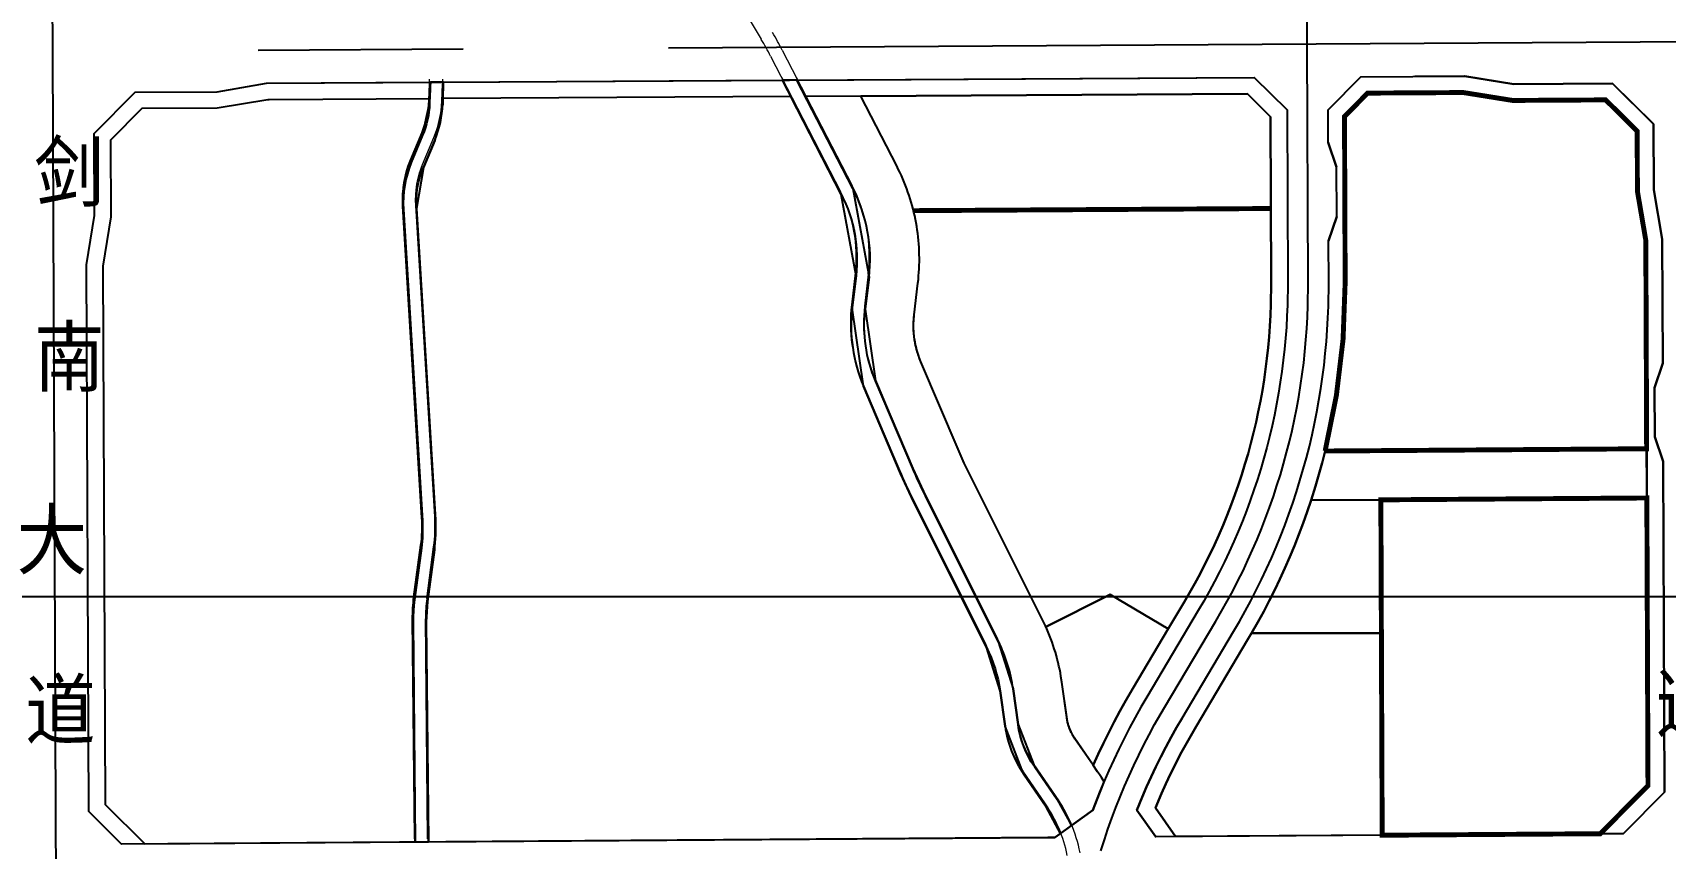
# Model space of a CAD drawing. Header units: inches. Extents: x 14633 to 228805, y -943 to 210487.
# Drawn here: x 217361 to 218356, y 206402 to 206899 of the extents above; entities that cross this region are included whole.
import ezdxf

# ---------------------------------------------------------------- set-up
doc = ezdxf.new("R2010")
doc.units = ezdxf.units.IN
doc.header["$LTSCALE"] = 10
doc.header["$MEASUREMENT"] = 0
for name, pattern in [('CENTER', [2, 1.25, -0.25, 0.25, -0.25]), ('DASHED', [0.75, 0.5, -0.25]), ('DASHEDX2', [1.5, 1, -0.5])]:
    doc.linetypes.add(name, pattern=pattern)
for name, color, linetype in [('1地块界线', 7, 'DASHEDX2'), ('1河流-岸线', 4, 'Continuous'), ('1道路中线', 7, 'CENTER'), ('1道路名称', 7, 'Continuous'), ('1道路红线', 7, 'Continuous'), ('80m线', 7, 'DASHED'), ('B-C', 233, 'Continuous'), ('B-C2', 220, 'Continuous'), ('B-E1', 151, 'Continuous'), ('B-G11', 94, 'Continuous'), ('B-G12', 102, 'Continuous'), ('B-R21', 51, 'Continuous'), ('bo', 1, 'Continuous'), ('Error_Layer', 7, 'Continuous')]:
    doc.layers.add(name, color=color, linetype=linetype)
doc.styles.add('宋体', font='', dxfattribs={"width": 0.9})
doc.styles.get('宋体').set_extended_font_data('SimSun')

msp = doc.modelspace()

# ---------------------------------------------------------------- linework, layer by layer
at = {"layer": '1地块界线', "color": 8, "linetype": 'Continuous', "ltscale": 60}
for p, q in [((218232.88, 206862.87), (218203.4, 206862.69)), ((218232.88, 206862.87), (218215.39, 206862.76)), ((218232.88, 206862.87), (218262.91, 206858.05)), ((218232.88, 206862.87), (218262.91, 206858.05)), ((218319.72, 206858.39), (218262.91, 206858.05)), ((218319.72, 206858.39), (218262.91, 206858.05)), ((218319.72, 206858.39), (218338.93, 206839.37)), ((218319.72, 206858.39), (218338.93, 206839.37)), ((218339.07, 206802.69), (218338.93, 206839.37)), ((218339, 206819.57), (218338.93, 206839.37)), ((218339.07, 206802.69), (218344.19, 206772.71)), ((218345.51, 206440.4), (218344.19, 206772.71)), ((218344.69, 206645.71), (218203.21, 206644.71)), ((218344.81, 206615.71), (218203.22, 206614.71)), ((218316.46, 206411.03), (218345.51, 206440.4))]:
    msp.add_line(p, q, dxfattribs=at)
at = {"layer": '1河流-岸线', "color": 8, "lineweight": 5}
for p, q in [((217748.61, 206990.67), (217805.31, 206895.31)), ((217818.14, 206888.65), (217860.68, 206806.18)), ((217811.03, 206884.98), (217852.17, 206805.23)), ((217817.62, 206872.21), (217853.57, 206802.51)), ((217826.6, 206872.26), (217860.68, 206806.18)), ((217862.54, 206753.02), (217860.24, 206733.52)), ((217870.49, 206752.08), (217868.19, 206732.59)), ((217874.44, 206688.89), (217897.08, 206635.58)), ((217867.08, 206685.76), (217889.72, 206632.46)), ((217904.8, 206618.86), (217949.2, 206530.13)), ((217897.65, 206615.28), (217942.04, 206526.55)), ((217602.08, 206407.87), (217600.72, 206542.02)), ((217950.31, 206499.98), (217953.33, 206478.35)), ((217958.23, 206501.08), (217961.25, 206479.45)), ((217978.42, 206429.16), (217964.6, 206449.29)), ((217985.01, 206433.68), (217971.2, 206453.82))]:
    msp.add_line(p, q, dxfattribs=at)
for points in [[(217594.08, 206407.81), (217592.72, 206541.94, -0.035989), (217593.55, 206555.43), (217597.79, 206586.93, 0.048674), (217598.4, 206603.62), (217586.84, 206793.55, -0.114274), (217591.63, 206822.03), (217598.53, 206838.61, 0.089257), (217602.79, 206857.99), (217603.18, 206868.16)], [(217587.2, 206805.23, -0.068188), (217591.63, 206822.03), (217598.53, 206838.61, 0.089257), (217602.79, 206857.99), (217603.18, 206868.16)], [(217601.48, 206554.37), (217605.72, 206585.86, 0.048674), (217606.38, 206604.11), (217594.82, 206794.04, -0.114274), (217599.02, 206818.96), (217605.92, 206835.54, 0.089257), (217610.78, 206857.68), (217611.19, 206868.24), (217611.29, 206870.97)], [(217601.48, 206554.37), (217605.72, 206585.86, 0.048674), (217606.38, 206604.11), (217594.82, 206794.04, -0.114274), (217599.02, 206818.96), (217605.92, 206835.54, 0.089257), (217610.78, 206857.68), (217611.19, 206868.24)], [(217595.26, 206805.23, -0.063785), (217599.02, 206818.96), (217605.92, 206835.54, 0.089257), (217610.78, 206857.68), (217611.19, 206868.24), (217611.29, 206870.97)], [(217595.26, 206805.23, -0.063785), (217599.02, 206818.96), (217605.92, 206835.54, 0.089257), (217610.78, 206857.68), (217611.19, 206868.24)]]:
    msp.add_lwpolyline(points, format="xyb", dxfattribs=at)
for points in [[(217603.18, 206868.16), (217603.29, 206870.93)], [(217603.18, 206868.16), (217603.29, 206870.93)], [(217603.18, 206868.16), (217603.29, 206870.93)], [(217603.18, 206868.16), (217603.29, 206870.93)], [(217611.19, 206868.24), (217611.29, 206870.97)], [(217611.19, 206868.24), (217611.29, 206870.97)]]:
    msp.add_lwpolyline(points, dxfattribs=at)
for centre, radius, start, end in [((217636.84, 206795.14), 196, 27.28245, 30.73321), ((217636.84, 206795.14), 204, 27.28245, 30.73321), ((217777.13, 206763.09), 94, 26.63025, 27.28245), ((217777.13, 206763.09), 94, 353.27049, 27.28245), ((217777.13, 206763.09), 86, 353.27049, 27.28245), ((217953.59, 206722.51), 94, 173.27049, 203.01394), ((217953.59, 206722.51), 86, 173.27049, 203.01394), ((218169.52, 206751.31), 304, 203.01394, 206.57981), ((218169.52, 206751.31), 296, 203.01394, 206.57981), ((217686.71, 206542.9), 86, 172.33627, 180.58086), ((217686.71, 206542.9), 86, 172.33627, 180.58086), ((217865.13, 206488.07), 94, 7.95771, 26.57981), ((217865.13, 206488.07), 86, 7.95771, 26.57981), ((218020.67, 206487.76), 68, 187.95771, 214.44999), ((218020.67, 206487.76), 60, 187.95771, 214.44999), ((217907.5, 206380.51), 86, 11.6226, 34.44999), ((217907.5, 206380.51), 94, 11.6226, 34.44999)]:
    msp.add_arc(centre, radius, start, end, dxfattribs=at)
at = {"layer": '1道路中线', "color": 8, "ltscale": 50}
for points in [[(217373.73, 206887.73), (217371.64, 207416.82)], [(218012.22, 206400.59), (218014.32, 206407.25), (218016.54, 206413.86), (218018.87, 206420.44), (218021.32, 206426.98), (218023.88, 206433.48), (218026.56, 206439.92), (218029.35, 206446.32), (218032.25, 206452.68), (218035.25, 206458.98), (218038.37, 206465.22), (218041.6, 206471.41), (218044.93, 206477.55), (218050.92, 206487.96), (218082.27, 206540.65), (218085.79, 206546.68), (218089.2, 206552.77), (218092.51, 206558.92), (218095.7, 206565.13), (218098.79, 206571.39), (218101.77, 206577.71), (218104.64, 206584.07), (218107.39, 206590.48), (218110.04, 206596.95), (218112.57, 206603.45), (218114.99, 206610), (218117.29, 206616.59), (218119.47, 206623.22), (218121.54, 206629.89), (218123.5, 206636.59), (218125.33, 206643.33), (218127.05, 206650.09), (218128.65, 206656.89), (218130.14, 206663.71), (218131.5, 206670.56), (218132.74, 206677.43), (218133.86, 206684.32), (218134.87, 206691.23), (218135.75, 206698.15), (218136.51, 206705.09), (218137.15, 206712.04), (218137.66, 206719.01), (218138.06, 206725.98), (218138.33, 206732.95), (218138.52, 206746.77), (218137.94, 206892.3), (218137.3, 207053.6)], [(216473.75, 206882.36), (217373.73, 206887.73)], [(218373.71, 206893.71), (218373.71, 206893.71), (217373.73, 206887.73)], [(217379.6, 205409.43), (217377.55, 205924.49), (217376.52, 206186.64), (217375.57, 206424.53), (217373.73, 206887.73)]]:
    msp.add_lwpolyline(points, dxfattribs=at)
at = {"layer": '1道路红线', "color": 8}
for p, q in [((217473.83, 206863.33), (217503.81, 206868.51)), ((217503.81, 206868.51), (218105.52, 206872.11)), ((218105.52, 206872.11), (218125.6, 206852.23)), ((218170.52, 206872.49), (218150.6, 206852.38)), ((218170.52, 206872.49), (218233.85, 206872.87)), ((218263.88, 206868.05), (218233.85, 206872.87)), ((218263.88, 206868.05), (218323.88, 206868.41)), ((218323.81, 206868.41), (218348.91, 206843.56)), ((218348.97, 206843.56), (218323.88, 206868.41)), ((217398.93, 206837.88), (217423.83, 206863.03)), ((217423.83, 206863.03), (217473.83, 206863.33)), ((218125.6, 206852.23), (218126.02, 206746.72)), ((218150.68, 206832.37), (218150.6, 206852.38)), ((217399.13, 206787.88), (217398.93, 206837.88)), ((218349.13, 206803.15), (218348.97, 206843.56)), ((218150.68, 206832.37), (218155.74, 206817.36)), ((218155.86, 206787.36), (218155.74, 206817.36)), ((218349.13, 206803.15), (218354.19, 206773.55)), ((217394.25, 206757.86), (217399.13, 206787.88)), ((218155.86, 206787.36), (218150.92, 206772.37)), ((218151.02, 206746.82), (218150.92, 206772.37)), ((218354.49, 206697.98), (218354.19, 206773.55)), ((217395.57, 206424.61), (217394.25, 206757.86)), ((218349.55, 206682.94), (218354.49, 206697.98)), ((218349.66, 206652.94), (218349.55, 206682.94)), ((218354.72, 206637.98), (218349.66, 206652.94)), ((218355.52, 206436.31), (218354.72, 206637.98)), ((218071.53, 206547.04), (218040.18, 206494.36)), ((218061.67, 206481.57), (218093.02, 206534.26)), ((218330.62, 206411.13), (218355.52, 206436.31)), ((217415.65, 206404.75), (217395.57, 206424.61)), ((218007.37, 206425.39), (217984.2, 206408.71)), ((218034.14, 206425.44), (218045.59, 206409.14)), ((217979.9, 206408.68), (217415.65, 206404.75)), ((217984.2, 206408.71), (217979.9, 206408.68)), ((218330.62, 206411.13), (218045.59, 206409.14))]:
    msp.add_line(p, q, dxfattribs=at)
for points in [[(218349.07, 206803.56), (218354.19, 206773.58), (218349.07, 206803.56), (218348.91, 206843.56), (218323.81, 206868.41), (218263.68, 206868.05), (218233.65, 206872.87), (218203.46, 206872.69)], [(218203.23, 206410.24), (218330.62, 206411.13), (218355.52, 206436.31), (218354.72, 206637.98), (218349.66, 206652.94), (218349.55, 206682.94), (218354.49, 206697.98), (218354.19, 206773.58)], [(218126.02, 206746.72), (218125.84, 206733.33), (218125.57, 206726.58), (218125.19, 206719.82), (218124.69, 206713.08), (218124.07, 206706.35), (218123.33, 206699.62), (218122.48, 206692.91), (218121.51, 206686.22), (218120.42, 206679.55), (218119.22, 206672.89), (218117.9, 206666.26), (218116.46, 206659.65), (218114.91, 206653.07), (218113.25, 206646.51), (218111.47, 206639.99), (218109.57, 206633.49), (218107.57, 206627.03), (218105.45, 206620.61), (218103.22, 206614.23), (218100.88, 206607.88), (218098.43, 206601.58), (218095.87, 206595.32), (218093.2, 206589.11), (218090.42, 206582.94), (218087.53, 206576.82), (218084.54, 206570.76), (218081.45, 206564.74), (218078.24, 206558.79), (218074.94, 206552.89), (218071.53, 206547.04)], [(218093.02, 206534.26), (218096.64, 206540.48), (218100.16, 206546.76), (218103.57, 206553.1), (218106.87, 206559.5), (218110.05, 206565.96), (218113.12, 206572.47), (218116.08, 206579.04), (218118.92, 206585.65), (218121.65, 206592.31), (218124.26, 206599.02), (218126.75, 206605.78), (218129.12, 206612.57), (218131.38, 206619.41), (218133.51, 206626.29), (218135.53, 206633.2), (218137.42, 206640.14), (218139.2, 206647.12), (218140.85, 206654.13), (218142.37, 206661.17), (218143.78, 206668.23), (218145.06, 206675.31), (218146.22, 206682.42), (218147.25, 206689.54), (218148.16, 206696.68), (218148.94, 206703.84), (218149.6, 206711.01), (218150.14, 206718.19), (218150.55, 206725.38), (218150.83, 206732.57), (218151.02, 206746.82)], [(218040.18, 206494.36), (218036.55, 206488.14), (218033.04, 206481.86), (218029.63, 206475.51), (218026.33, 206469.11), (218023.15, 206462.66), (218020.08, 206456.15), (218017.12, 206449.58), (218014.28, 206442.97), (218011.55, 206436.3), (218007.37, 206425.39)], [(218061.67, 206481.57), (218058.26, 206475.73), (218054.95, 206469.83), (218051.75, 206463.87), (218048.66, 206457.86), (218045.66, 206451.79), (218042.78, 206445.68), (218040, 206439.51), (218037.33, 206433.3), (218034.14, 206425.44)]]:
    msp.add_lwpolyline(points, dxfattribs=at)
at = {"layer": '80m线', "color": 8, "ltscale": 150, "const_width": 3, "flags": 128}
msp.add_lwpolyline([(217898.03, 206790.86), (218115.84, 206792.17)], dxfattribs=at)
at = {"layer": 'B-C', "color": 8}
for points in [[(218182.49, 206614.57), (218183.05, 206533.35), (218104.04, 206533.38), (218107.87, 206540.03), (218111.39, 206546.5), (218114.8, 206553.04), (218118.1, 206559.64), (218121.28, 206566.29), (218124.34, 206573), (218127.29, 206579.76), (218130.12, 206586.57), (218132.82, 206593.43), (218135.41, 206600.33), (218137.88, 206607.28), (218140.23, 206614.27)], [(218344.88, 206615.71), (218345.51, 206440.4), (218316.46, 206411.03), (218183.91, 206410.11), (218183.05, 206533.35), (218182.49, 206614.57)], [(218183.05, 206533.35), (218183.91, 206410.11), (218057.75, 206409.23), (218045.44, 206426.75), (218049.15, 206435.48), (218051.86, 206441.49), (218054.67, 206447.45), (218057.58, 206453.36), (218060.6, 206459.22), (218063.72, 206465.02), (218066.94, 206470.77), (218070.26, 206476.46), (218101.61, 206529.15), (218104.04, 206533.38)]]:
    msp.add_lwpolyline(points, close=True, dxfattribs=at)
at = {"layer": 'B-C2', "color": 8}
msp.add_lwpolyline([(218148.81, 206644.33), (218150.57, 206651.78), (218152.13, 206658.98), (218153.58, 206666.22), (218154.89, 206673.47), (218156.08, 206680.75), (218157.14, 206688.05), (218158.07, 206695.36), (218158.88, 206702.69), (218159.56, 206710.03), (218160.11, 206717.39), (218160.53, 206724.75), (218160.82, 206732.12), (218160.98, 206739.49), (218161.02, 206746.86), (218160.62, 206848.28), (218174.72, 206862.52), (218232.88, 206862.87), (218262.91, 206858.05), (218319.72, 206858.39), (218338.93, 206839.37), (218339.07, 206802.69), (218344.33, 206771.9), (218344.78, 206645.71)], close=True, dxfattribs=at)
at = {"layer": 'B-E1', "color": 8}
for points in [[(217599.5, 206817.14), (217606.4, 206833.72, 0.089257), (217611.27, 206855.86), (217611.67, 206866.42), (217611.78, 206869.16), (217603.77, 206869.11), (217603.66, 206866.34), (217603.28, 206856.17, -0.089257), (217599.02, 206836.79), (217592.12, 206820.21, 0.114274), (217587.32, 206791.73), (217598.88, 206601.8, -0.048674), (217598.27, 206585.11), (217594.04, 206553.61, 0.035989), (217593.2, 206540.12), (217594.56, 206406), (217602.56, 206406.05), (217601.2, 206540.21, -0.035989), (217601.96, 206552.55), (217606.2, 206584.04, 0.048674), (217606.87, 206602.29), (217595.31, 206792.22, -0.114274)], [(217868.67, 206730.77), (217870.97, 206750.26, 0.149504), (217861.16, 206804.36), (217827.08, 206870.44), (217818.11, 206870.39), (217854.05, 206800.7, -0.149504), (217863.03, 206751.2), (217860.73, 206731.71, 0.130514), (217867.56, 206683.94), (217890.2, 206630.64, 0.01556), (217898.14, 206613.46), (217942.53, 206524.73, -0.081434), (217950.79, 206498.16), (217953.82, 206476.53, 0.116112), (217965.09, 206447.47), (217978.9, 206427.34, -0.053538), (217987.61, 206411.17), (217994.28, 206415.97, 0.04841), (217985.5, 206431.86), (217971.68, 206452, -0.116112), (217961.74, 206477.64), (217958.71, 206499.27, 0.081434), (217949.69, 206528.31), (217905.29, 206617.04, -0.01556), (217897.57, 206633.76), (217874.92, 206687.07, -0.130514)]]:
    msp.add_lwpolyline(points, format="xyb", close=True, dxfattribs=at)
at = {"layer": 'B-G11', "color": 8}
msp.add_lwpolyline([(217587.32, 206791.73, -0.114274), (217592.12, 206820.21), (217599.02, 206836.79), (217603.28, 206856.17), (217603.39, 206859.11), (217505.5, 206858.52), (217504.7, 206858.52), (217473.89, 206853.33), (217428.03, 206853.06), (217408.95, 206833.79), (217409.13, 206787.1), (217404.25, 206757.08), (217405.56, 206428.8), (217429.77, 206404.85), (217594.56, 206406), (217593.2, 206540.12), (217594.04, 206553.61), (217598.27, 206585.11), (217598.88, 206601.8)], format="xyb", close=True, dxfattribs=at)
for points in [[(217860.73, 206731.71), (217863.03, 206751.2), (217854.05, 206800.7), (217823.25, 206860.42), (217611.4, 206859.15), (217611.27, 206855.86), (217606.4, 206833.72), (217599.5, 206817.14), (217595.31, 206792.22), (217606.87, 206602.29), (217606.2, 206584.04), (217601.96, 206552.55), (217601.2, 206540.21), (217602.56, 206406.05), (217979.9, 206408.68), (217984.2, 206408.71), (217987.61, 206411.17), (217978.9, 206427.34), (217965.09, 206447.48), (217953.81, 206476.53), (217950.79, 206498.16), (217942.53, 206524.73), (217898.14, 206613.47), (217890.2, 206630.64), (217867.56, 206683.94)], [(217932.12, 206630.47), (217928.96, 206637.01), (217927.03, 206641.24), (217925.18, 206645.5), (217902.54, 206698.8), (217901.74, 206700.76), (217901.05, 206702.67), (217900.46, 206704.54), (217899.92, 206706.42), (217899.46, 206708.31), (217899.06, 206710.23), (217898.73, 206712.15), (217898.47, 206714.09), (217898.27, 206716.03), (217898.14, 206717.99), (217898.08, 206719.94), (217898.09, 206721.89), (217898.16, 206723.85), (217898.31, 206725.8), (217898.47, 206727.26), (217900.77, 206746.75), (217901, 206748.92), (217901.2, 206751.08), (217901.36, 206753.24), (217901.48, 206755.4), (217901.56, 206757.56), (217901.61, 206759.72), (217901.62, 206761.89), (217901.59, 206764.05), (217901.52, 206766.22), (217901.42, 206768.38), (217901.27, 206770.54), (217901.09, 206772.69), (217900.88, 206774.85), (217900.62, 206777), (217900.33, 206779.14), (217900, 206781.28), (217899.63, 206783.41), (217899.22, 206785.54), (217898.78, 206787.66), (217898.3, 206789.77), (217897.79, 206791.87), (217897.24, 206793.96), (217896.65, 206796.04), (217896.02, 206798.12), (217895.36, 206800.18), (217894.66, 206802.22), (217893.93, 206804.26), (217893.16, 206806.28), (217892.36, 206808.29), (217891.52, 206810.29), (217890.65, 206812.27), (217889.74, 206814.23), (217888.8, 206816.18), (217887.83, 206818.12), (217865.88, 206860.67), (217832.22, 206860.47), (217861.16, 206804.36), (217870.97, 206750.26), (217868.67, 206730.77), (217874.92, 206687.07), (217897.57, 206633.77), (217905.29, 206617.05), (217949.68, 206528.31), (217958.71, 206499.27), (217961.74, 206477.64), (217971.68, 206452), (217985.5, 206431.86), (217994.28, 206415.97), (218007.37, 206425.39), (218011.55, 206436.3), (218014.18, 206442.73), (218012.63, 206445.23), (218011.45, 206447.04), (218010.24, 206448.84), (218007.58, 206452.72), (217996, 206469.6), (217995.03, 206471.18), (217994.06, 206473.05), (217993.23, 206474.96), (217992.53, 206476.94), (217991.97, 206478.96), (217991.58, 206480.9), (217988.43, 206503.42), (217987.89, 206506.89), (217987.52, 206509.02), (217987.1, 206511.15), (217986.65, 206513.26), (217986.16, 206515.37), (217985.63, 206517.47), (217985.07, 206519.56), (217984.47, 206521.64), (217983.83, 206523.71), (217983.16, 206525.77), (217982.45, 206527.81), (217981.71, 206529.84), (217980.93, 206531.86), (217980.12, 206533.87), (217979.27, 206535.86), (217978.39, 206537.84), (217977.47, 206539.8), (217976.52, 206541.74)]]:
    msp.add_lwpolyline(points, close=True, dxfattribs=at)
at = {"layer": 'B-G11', "color": 3}
msp.add_lwpolyline([(213834.82, 206555.6), (218880.82, 206555.6), (218880.82, 203097.44), (213834.82, 203097.44)], close=True, dxfattribs=at)
at = {"layer": 'B-G12', "color": 8}
for points in [[(217503.81, 206868.51), (217603.77, 206869.11), (217603.66, 206866.34), (217603.39, 206859.11), (217505.5, 206858.52), (217504.7, 206858.52), (217473.89, 206853.33), (217428.03, 206853.06), (217408.95, 206833.79), (217409.13, 206787.1), (217404.25, 206757.08), (217405.56, 206428.8), (217429.77, 206404.85), (217415.65, 206404.75), (217395.57, 206424.61), (217394.25, 206757.86), (217399.13, 206787.88), (217398.93, 206837.88), (217423.83, 206863.03), (217473.83, 206863.33)], [(217611.78, 206869.16), (217818.11, 206870.39), (217823.25, 206860.42), (217611.4, 206859.15), (217611.67, 206866.42)], [(217827.08, 206870.44), (218105.52, 206872.11), (218125.6, 206852.23), (218126.02, 206746.72), (218125.84, 206733.33), (218125.57, 206726.58), (218125.19, 206719.82), (218124.69, 206713.08), (218124.07, 206706.35), (218123.33, 206699.62), (218122.48, 206692.91), (218121.51, 206686.22), (218120.42, 206679.55), (218119.22, 206672.89), (218117.9, 206666.26), (218116.46, 206659.65), (218114.91, 206653.07), (218113.25, 206646.51), (218111.47, 206639.99), (218109.57, 206633.49), (218107.57, 206627.03), (218105.45, 206620.61), (218103.22, 206614.23), (218100.88, 206607.88), (218098.43, 206601.58), (218095.87, 206595.32), (218093.2, 206589.11), (218090.42, 206582.94), (218087.53, 206576.82), (218084.54, 206570.76), (218081.45, 206564.74), (218078.24, 206558.79), (218074.94, 206552.89), (218071.53, 206547.04), (218040.18, 206494.36), (218036.55, 206488.14), (218033.04, 206481.86), (218029.63, 206475.51), (218026.33, 206469.11), (218023.15, 206462.66), (218020.08, 206456.15), (218017.12, 206449.58), (218014.28, 206442.97), (218014.18, 206442.73), (218012.63, 206445.23), (218011.45, 206447.04), (218010.24, 206448.84), (218007.58, 206452.72), (218010.59, 206459.45), (218013.72, 206466.13), (218016.97, 206472.75), (218020.33, 206479.31), (218023.8, 206485.82), (218027.39, 206492.26), (218031.59, 206499.47), (218053.27, 206535.91), (218062.94, 206552.16), (218066.26, 206557.85), (218069.48, 206563.6), (218072.6, 206569.4), (218075.61, 206575.26), (218078.53, 206581.17), (218081.34, 206587.13), (218084.04, 206593.13), (218086.64, 206599.19), (218089.14, 206605.28), (218091.53, 206611.43), (218093.81, 206617.61), (218095.98, 206623.83), (218098.05, 206630.08), (218100, 206636.38), (218101.84, 206642.7), (218103.58, 206649.06), (218105.2, 206655.44), (218106.71, 206661.86), (218108.11, 206668.29), (218109.39, 206674.76), (218110.57, 206681.24), (218111.63, 206687.74), (218112.57, 206694.26), (218113.4, 206700.8), (218114.12, 206707.35), (218114.72, 206713.91), (218115.21, 206720.48), (218115.59, 206727.06), (218115.84, 206733.64), (218116.02, 206746.68), (218115.62, 206848.04), (218101.43, 206862.08), (217865.88, 206860.67), (217832.22, 206860.47)], [(218170.52, 206872.49), (218233.65, 206872.87), (218263.68, 206868.05), (218323.81, 206868.41), (218348.91, 206843.56), (218349.07, 206803.56), (218354.19, 206773.58), (218354.49, 206697.98), (218349.55, 206682.94), (218349.66, 206652.94), (218354.72, 206637.98), (218355.52, 206436.31), (218330.62, 206411.13), (218316.46, 206411.03), (218345.51, 206440.4), (218344.88, 206615.71), (218344.78, 206645.71), (218344.33, 206771.9), (218339.07, 206802.69), (218338.93, 206839.37), (218319.72, 206858.39), (218262.91, 206858.05), (218232.88, 206862.87), (218174.72, 206862.52), (218160.62, 206848.28), (218161.02, 206746.86), (218160.98, 206739.49), (218160.82, 206732.12), (218160.53, 206724.75), (218160.11, 206717.39), (218159.56, 206710.03), (218158.88, 206702.69), (218158.07, 206695.36), (218157.14, 206688.05), (218156.08, 206680.75), (218154.89, 206673.47), (218153.58, 206666.22), (218152.13, 206658.98), (218150.57, 206651.78), (218148.81, 206644.33), (218146.98, 206637.19), (218145.04, 206630.07), (218142.97, 206623), (218140.23, 206614.27), (218137.88, 206607.28), (218135.41, 206600.33), (218132.82, 206593.43), (218130.12, 206586.57), (218127.29, 206579.76), (218124.34, 206573), (218121.28, 206566.29), (218118.1, 206559.64), (218114.8, 206553.04), (218111.39, 206546.5), (218107.87, 206540.03), (218104.04, 206533.38), (218101.61, 206529.15), (218070.26, 206476.46), (218066.94, 206470.77), (218063.72, 206465.02), (218060.6, 206459.22), (218057.58, 206453.36), (218054.67, 206447.45), (218051.86, 206441.49), (218049.15, 206435.48), (218045.44, 206426.75), (218057.75, 206409.23), (218045.59, 206409.14), (218034.14, 206425.44), (218037.33, 206433.3), (218040, 206439.51), (218042.78, 206445.68), (218045.66, 206451.79), (218048.66, 206457.86), (218051.75, 206463.87), (218054.95, 206469.83), (218058.26, 206475.73), (218061.67, 206481.57), (218093.02, 206534.26), (218096.64, 206540.48), (218100.16, 206546.76), (218103.57, 206553.1), (218106.87, 206559.5), (218110.05, 206565.96), (218113.12, 206572.47), (218116.08, 206579.04), (218118.92, 206585.65), (218121.65, 206592.31), (218124.26, 206599.02), (218126.75, 206605.78), (218129.12, 206612.57), (218131.38, 206619.41), (218133.51, 206626.29), (218135.53, 206633.2), (218137.42, 206640.14), (218139.2, 206647.12), (218140.85, 206654.13), (218142.37, 206661.17), (218143.78, 206668.23), (218145.06, 206675.31), (218146.22, 206682.42), (218147.25, 206689.54), (218148.16, 206696.68), (218148.94, 206703.84), (218149.6, 206711.01), (218150.14, 206718.19), (218150.55, 206725.38), (218150.83, 206732.57), (218151.02, 206746.82), (218150.92, 206772.37), (218155.86, 206787.36), (218155.74, 206817.36), (218150.68, 206832.37), (218150.6, 206852.38)], [(218148.81, 206644.33), (218344.78, 206645.71), (218344.88, 206615.71), (218182.49, 206614.57), (218140.23, 206614.27), (218142.97, 206623), (218145.04, 206630.07), (218146.98, 206637.19)]]:
    msp.add_lwpolyline(points, close=True, dxfattribs=at)
at = {"layer": 'B-R21', "color": 8}
for points in [[(217865.88, 206860.67), (218101.43, 206862.08), (218115.62, 206848.04), (218116.02, 206746.68), (218115.84, 206733.64), (218115.59, 206727.06), (218115.21, 206720.48), (218114.72, 206713.91), (218114.12, 206707.35), (218113.4, 206700.8), (218112.57, 206694.26), (218111.63, 206687.74), (218110.57, 206681.24), (218109.39, 206674.76), (218108.11, 206668.29), (218106.71, 206661.86), (218105.2, 206655.44), (218103.58, 206649.06), (218101.84, 206642.7), (218100, 206636.38), (218098.05, 206630.08), (218095.98, 206623.83), (218093.81, 206617.61), (218091.53, 206611.43), (218089.14, 206605.28), (218086.64, 206599.19), (218084.04, 206593.13), (218081.34, 206587.13), (218078.53, 206581.17), (218075.61, 206575.26), (218072.6, 206569.4), (218069.48, 206563.6), (218066.26, 206557.85), (218062.94, 206552.16), (218053.27, 206535.91), (218017.96, 206556.92), (217978.65, 206537.25), (217978.39, 206537.84), (217977.47, 206539.8), (217976.52, 206541.74), (217932.12, 206630.47), (217928.96, 206637.01), (217927.03, 206641.24), (217925.18, 206645.5), (217902.54, 206698.8), (217901.9, 206700.38), (217901.55, 206701.29), (217901.22, 206702.21), (217900.9, 206703.14), (217900.61, 206704.07), (217900.32, 206705), (217900.06, 206705.94), (217899.81, 206706.89), (217899.58, 206707.84), (217899.36, 206708.79), (217899.16, 206709.75), (217898.98, 206710.71), (217898.81, 206711.67), (217898.66, 206712.64), (217898.53, 206713.61), (217898.42, 206714.58), (217898.32, 206715.55), (217898.24, 206716.52), (217898.17, 206717.5), (217898.12, 206718.47), (217898.09, 206719.45), (217898.08, 206720.43), (217898.09, 206721.41), (217898.11, 206722.38), (217898.14, 206723.36), (217898.2, 206724.34), (217898.27, 206725.31), (217898.36, 206726.28), (217898.47, 206727.26), (217900.77, 206746.75), (217901, 206748.92), (217901.2, 206751.08), (217901.36, 206753.24), (217901.48, 206755.4), (217901.56, 206757.56), (217901.61, 206759.72), (217901.62, 206761.89), (217901.59, 206764.05), (217901.52, 206766.22), (217901.42, 206768.38), (217901.27, 206770.54), (217901.09, 206772.69), (217900.88, 206774.85), (217900.62, 206777), (217900.33, 206779.14), (217900, 206781.28), (217899.63, 206783.41), (217899.22, 206785.54), (217898.78, 206787.66), (217898.3, 206789.77), (217897.79, 206791.87), (217897.24, 206793.96), (217896.65, 206796.04), (217896.02, 206798.12), (217895.36, 206800.18), (217894.66, 206802.22), (217893.93, 206804.26), (217893.16, 206806.28), (217892.36, 206808.29), (217891.52, 206810.29), (217890.65, 206812.27), (217889.74, 206814.23), (217888.8, 206816.18), (217887.83, 206818.12)], [(217978.65, 206537.25), (218017.96, 206556.92), (218053.27, 206535.91), (218031.59, 206499.47), (218027.39, 206492.26), (218023.8, 206485.82), (218020.33, 206479.31), (218016.97, 206472.75), (218013.72, 206466.13), (218010.59, 206459.45), (218007.58, 206452.72), (217996.43, 206468.97), (217995.99, 206469.62), (217995.71, 206470.07), (217995.44, 206470.51), (217995.17, 206470.96), (217994.92, 206471.42), (217994.67, 206471.88), (217994.42, 206472.35), (217994.19, 206472.81), (217993.97, 206473.29), (217993.75, 206473.76), (217993.54, 206474.24), (217993.34, 206474.73), (217993.15, 206475.21), (217992.97, 206475.71), (217992.79, 206476.2), (217992.63, 206476.7), (217992.47, 206477.2), (217992.32, 206477.7), (217992.18, 206478.2), (217992.05, 206478.71), (217991.93, 206479.22), (217991.82, 206479.73), (217991.71, 206480.24), (217991.62, 206480.76), (217991.53, 206481.27), (217991.45, 206481.79), (217988.43, 206503.42), (217987.89, 206506.89), (217987.52, 206509.02), (217987.1, 206511.15), (217986.65, 206513.26), (217986.16, 206515.37), (217985.63, 206517.47), (217985.07, 206519.56), (217984.47, 206521.64), (217983.83, 206523.71), (217983.16, 206525.77), (217982.45, 206527.81), (217981.71, 206529.84), (217980.93, 206531.86), (217980.12, 206533.87), (217979.27, 206535.86)]]:
    msp.add_lwpolyline(points, close=True, dxfattribs=at)
at = {"layer": 'bo', "color": 8, "const_width": 3, "flags": 128}
msp.add_lwpolyline([(218148.81, 206644.33), (218344.69, 206645.71), (218344.44, 206709.21), (218344.26, 206753.94), (218344.19, 206772.71), (218339.07, 206802.69), (218338.93, 206839.37), (218319.72, 206858.39), (218263.04, 206858.05), (218233.02, 206862.87), (218174.72, 206862.52), (218160.62, 206848.28), (218160.82, 206797.57), (218161.02, 206746.86, -0.061327), (218148.81, 206644.33)], format="xyb", close=True, dxfattribs=at)
msp.add_lwpolyline([(218183.58, 206410.11), (218182.77, 206614.57), (218344.81, 206615.71), (218345.51, 206440.4), (218316.46, 206411.03)], close=True, dxfattribs=at)
at = {"layer": 'Error_Layer', "color": 8}
for points in [[(217503.81, 206868.51), (217603.77, 206869.11), (217603.66, 206866.34), (217603.39, 206859.11), (217505.5, 206858.52), (217504.7, 206858.52), (217473.89, 206853.33), (217428.03, 206853.06), (217408.95, 206833.79), (217409.13, 206787.1), (217404.25, 206757.08), (217405.56, 206428.8), (217429.77, 206404.85), (217415.65, 206404.75), (217395.57, 206424.61), (217394.25, 206757.86), (217399.13, 206787.88), (217398.93, 206837.88), (217423.83, 206863.03), (217473.83, 206863.33)], [(217611.78, 206869.16), (217818.11, 206870.39), (217823.25, 206860.42), (217611.4, 206859.15), (217611.67, 206866.42)], [(217827.08, 206870.44), (218105.52, 206872.11), (218125.6, 206852.23), (218126.02, 206746.72), (218125.84, 206733.33), (218125.57, 206726.58), (218125.19, 206719.82), (218124.69, 206713.08), (218124.07, 206706.35), (218123.33, 206699.62), (218122.48, 206692.91), (218121.51, 206686.22), (218120.42, 206679.55), (218119.22, 206672.89), (218117.9, 206666.26), (218116.46, 206659.65), (218114.91, 206653.07), (218113.25, 206646.51), (218111.47, 206639.99), (218109.57, 206633.49), (218107.57, 206627.03), (218105.45, 206620.61), (218103.22, 206614.23), (218100.88, 206607.88), (218098.43, 206601.58), (218095.87, 206595.32), (218093.2, 206589.11), (218090.42, 206582.94), (218087.53, 206576.82), (218084.54, 206570.76), (218081.45, 206564.74), (218078.24, 206558.79), (218074.94, 206552.89), (218071.53, 206547.04), (218040.18, 206494.36), (218036.55, 206488.14), (218033.04, 206481.86), (218029.63, 206475.51), (218026.33, 206469.11), (218023.15, 206462.66), (218020.08, 206456.15), (218017.12, 206449.58), (218014.28, 206442.97), (218014.18, 206442.73), (218012.63, 206445.23), (218011.45, 206447.04), (218010.24, 206448.84), (218007.58, 206452.72), (218010.59, 206459.45), (218013.72, 206466.13), (218016.97, 206472.75), (218020.33, 206479.31), (218023.8, 206485.82), (218027.39, 206492.26), (218031.59, 206499.47), (218053.27, 206535.91), (218062.94, 206552.16), (218066.26, 206557.85), (218069.48, 206563.6), (218072.6, 206569.4), (218075.61, 206575.26), (218078.53, 206581.17), (218081.34, 206587.13), (218084.04, 206593.13), (218086.64, 206599.19), (218089.14, 206605.28), (218091.53, 206611.43), (218093.81, 206617.61), (218095.98, 206623.83), (218098.05, 206630.08), (218100, 206636.38), (218101.84, 206642.7), (218103.58, 206649.06), (218105.2, 206655.44), (218106.71, 206661.86), (218108.11, 206668.29), (218109.39, 206674.76), (218110.57, 206681.24), (218111.63, 206687.74), (218112.57, 206694.26), (218113.4, 206700.8), (218114.12, 206707.35), (218114.72, 206713.91), (218115.21, 206720.48), (218115.59, 206727.06), (218115.84, 206733.64), (218116.02, 206746.68), (218115.62, 206848.04), (218101.43, 206862.08), (217865.88, 206860.67), (217832.22, 206860.47)], [(218170.52, 206872.49), (218233.65, 206872.87), (218263.68, 206868.05), (218323.81, 206868.41), (218348.91, 206843.56), (218349.07, 206803.56), (218354.19, 206773.58), (218354.49, 206697.98), (218349.55, 206682.94), (218349.66, 206652.94), (218354.72, 206637.98), (218355.52, 206436.31), (218330.62, 206411.13), (218316.46, 206411.03), (218345.51, 206440.4), (218344.88, 206615.71), (218344.78, 206645.71), (218344.33, 206771.9), (218339.07, 206802.69), (218338.93, 206839.37), (218319.72, 206858.39), (218262.91, 206858.05), (218232.88, 206862.87), (218174.72, 206862.52), (218160.62, 206848.28), (218161.02, 206746.86), (218160.98, 206739.49), (218160.82, 206732.12), (218160.53, 206724.75), (218160.11, 206717.39), (218159.56, 206710.03), (218158.88, 206702.69), (218158.07, 206695.36), (218157.14, 206688.05), (218156.08, 206680.75), (218154.89, 206673.47), (218153.58, 206666.22), (218152.13, 206658.98), (218150.57, 206651.78), (218148.81, 206644.33), (218146.98, 206637.19), (218145.04, 206630.07), (218142.97, 206623), (218140.23, 206614.27), (218137.88, 206607.28), (218135.41, 206600.33), (218132.82, 206593.43), (218130.12, 206586.57), (218127.29, 206579.76), (218124.34, 206573), (218121.28, 206566.29), (218118.1, 206559.64), (218114.8, 206553.04), (218111.39, 206546.5), (218107.87, 206540.03), (218104.04, 206533.38), (218101.61, 206529.15), (218070.26, 206476.46), (218066.94, 206470.77), (218063.72, 206465.02), (218060.6, 206459.22), (218057.58, 206453.36), (218054.67, 206447.45), (218051.86, 206441.49), (218049.15, 206435.48), (218045.44, 206426.75), (218057.75, 206409.23), (218045.59, 206409.14), (218034.14, 206425.44), (218037.33, 206433.3), (218040, 206439.51), (218042.78, 206445.68), (218045.66, 206451.79), (218048.66, 206457.86), (218051.75, 206463.87), (218054.95, 206469.83), (218058.26, 206475.73), (218061.67, 206481.57), (218093.02, 206534.26), (218096.64, 206540.48), (218100.16, 206546.76), (218103.57, 206553.1), (218106.87, 206559.5), (218110.05, 206565.96), (218113.12, 206572.47), (218116.08, 206579.04), (218118.92, 206585.65), (218121.65, 206592.31), (218124.26, 206599.02), (218126.75, 206605.78), (218129.12, 206612.57), (218131.38, 206619.41), (218133.51, 206626.29), (218135.53, 206633.2), (218137.42, 206640.14), (218139.2, 206647.12), (218140.85, 206654.13), (218142.37, 206661.17), (218143.78, 206668.23), (218145.06, 206675.31), (218146.22, 206682.42), (218147.25, 206689.54), (218148.16, 206696.68), (218148.94, 206703.84), (218149.6, 206711.01), (218150.14, 206718.19), (218150.55, 206725.38), (218150.83, 206732.57), (218151.02, 206746.82), (218150.92, 206772.37), (218155.86, 206787.36), (218155.74, 206817.36), (218150.68, 206832.37), (218150.6, 206852.38)], [(217860.73, 206731.71), (217863.03, 206751.2), (217854.05, 206800.7), (217823.25, 206860.42), (217611.4, 206859.15), (217611.27, 206855.86), (217606.4, 206833.72), (217599.5, 206817.14), (217595.31, 206792.22), (217606.87, 206602.29), (217606.2, 206584.04), (217601.96, 206552.55), (217601.2, 206540.21), (217602.56, 206406.05), (217979.9, 206408.68), (217984.2, 206408.71), (217987.61, 206411.17), (217978.9, 206427.34), (217965.09, 206447.48), (217953.81, 206476.53), (217950.79, 206498.16), (217942.53, 206524.73), (217898.14, 206613.47), (217890.2, 206630.64), (217867.56, 206683.94)], [(217932.12, 206630.47), (217928.96, 206637.01), (217927.03, 206641.24), (217925.18, 206645.5), (217902.54, 206698.8), (217901.74, 206700.76), (217901.05, 206702.67), (217900.46, 206704.54), (217899.92, 206706.42), (217899.46, 206708.31), (217899.06, 206710.23), (217898.73, 206712.15), (217898.47, 206714.09), (217898.27, 206716.03), (217898.14, 206717.99), (217898.08, 206719.94), (217898.09, 206721.89), (217898.16, 206723.85), (217898.31, 206725.8), (217898.47, 206727.26), (217900.77, 206746.75), (217901, 206748.92), (217901.2, 206751.08), (217901.36, 206753.24), (217901.48, 206755.4), (217901.56, 206757.56), (217901.61, 206759.72), (217901.62, 206761.89), (217901.59, 206764.05), (217901.52, 206766.22), (217901.42, 206768.38), (217901.27, 206770.54), (217901.09, 206772.69), (217900.88, 206774.85), (217900.62, 206777), (217900.33, 206779.14), (217900, 206781.28), (217899.63, 206783.41), (217899.22, 206785.54), (217898.78, 206787.66), (217898.3, 206789.77), (217897.79, 206791.87), (217897.24, 206793.96), (217896.65, 206796.04), (217896.02, 206798.12), (217895.36, 206800.18), (217894.66, 206802.22), (217893.93, 206804.26), (217893.16, 206806.28), (217892.36, 206808.29), (217891.52, 206810.29), (217890.65, 206812.27), (217889.74, 206814.23), (217888.8, 206816.18), (217887.83, 206818.12), (217865.88, 206860.67), (217832.22, 206860.47), (217861.16, 206804.36), (217870.97, 206750.26), (217868.67, 206730.77), (217874.92, 206687.07), (217897.57, 206633.77), (217905.29, 206617.05), (217949.68, 206528.31), (217958.71, 206499.27), (217961.74, 206477.64), (217971.68, 206452), (217985.5, 206431.86), (217994.28, 206415.97), (218007.37, 206425.39), (218011.55, 206436.3), (218014.18, 206442.73), (218012.63, 206445.23), (218011.45, 206447.04), (218010.24, 206448.84), (218007.58, 206452.72), (217996, 206469.6), (217995.03, 206471.18), (217994.06, 206473.05), (217993.23, 206474.96), (217992.53, 206476.94), (217991.97, 206478.96), (217991.58, 206480.9), (217988.43, 206503.42), (217987.89, 206506.89), (217987.52, 206509.02), (217987.1, 206511.15), (217986.65, 206513.26), (217986.16, 206515.37), (217985.63, 206517.47), (217985.07, 206519.56), (217984.47, 206521.64), (217983.83, 206523.71), (217983.16, 206525.77), (217982.45, 206527.81), (217981.71, 206529.84), (217980.93, 206531.86), (217980.12, 206533.87), (217979.27, 206535.86), (217978.39, 206537.84), (217977.47, 206539.8), (217976.52, 206541.74)], [(217865.88, 206860.67), (218101.43, 206862.08), (218115.62, 206848.04), (218116.02, 206746.68), (218115.84, 206733.64), (218115.59, 206727.06), (218115.21, 206720.48), (218114.72, 206713.91), (218114.12, 206707.35), (218113.4, 206700.8), (218112.57, 206694.26), (218111.63, 206687.74), (218110.57, 206681.24), (218109.39, 206674.76), (218108.11, 206668.29), (218106.71, 206661.86), (218105.2, 206655.44), (218103.58, 206649.06), (218101.84, 206642.7), (218100, 206636.38), (218098.05, 206630.08), (218095.98, 206623.83), (218093.81, 206617.61), (218091.53, 206611.43), (218089.14, 206605.28), (218086.64, 206599.19), (218084.04, 206593.13), (218081.34, 206587.13), (218078.53, 206581.17), (218075.61, 206575.26), (218072.6, 206569.4), (218069.48, 206563.6), (218066.26, 206557.85), (218062.94, 206552.16), (218053.27, 206535.91), (218017.96, 206556.92), (217978.65, 206537.25), (217978.39, 206537.84), (217977.47, 206539.8), (217976.52, 206541.74), (217932.12, 206630.47), (217928.96, 206637.01), (217927.03, 206641.24), (217925.18, 206645.5), (217902.54, 206698.8), (217901.9, 206700.38), (217901.55, 206701.29), (217901.22, 206702.21), (217900.9, 206703.14), (217900.61, 206704.07), (217900.32, 206705), (217900.06, 206705.94), (217899.81, 206706.89), (217899.58, 206707.84), (217899.36, 206708.79), (217899.16, 206709.75), (217898.98, 206710.71), (217898.81, 206711.67), (217898.66, 206712.64), (217898.53, 206713.61), (217898.42, 206714.58), (217898.32, 206715.55), (217898.24, 206716.52), (217898.17, 206717.5), (217898.12, 206718.47), (217898.09, 206719.45), (217898.08, 206720.43), (217898.09, 206721.41), (217898.11, 206722.38), (217898.14, 206723.36), (217898.2, 206724.34), (217898.27, 206725.31), (217898.36, 206726.28), (217898.47, 206727.26), (217900.77, 206746.75), (217901, 206748.92), (217901.2, 206751.08), (217901.36, 206753.24), (217901.48, 206755.4), (217901.56, 206757.56), (217901.61, 206759.72), (217901.62, 206761.89), (217901.59, 206764.05), (217901.52, 206766.22), (217901.42, 206768.38), (217901.27, 206770.54), (217901.09, 206772.69), (217900.88, 206774.85), (217900.62, 206777), (217900.33, 206779.14), (217900, 206781.28), (217899.63, 206783.41), (217899.22, 206785.54), (217898.78, 206787.66), (217898.3, 206789.77), (217897.79, 206791.87), (217897.24, 206793.96), (217896.65, 206796.04), (217896.02, 206798.12), (217895.36, 206800.18), (217894.66, 206802.22), (217893.93, 206804.26), (217893.16, 206806.28), (217892.36, 206808.29), (217891.52, 206810.29), (217890.65, 206812.27), (217889.74, 206814.23), (217888.8, 206816.18), (217887.83, 206818.12)], [(218148.81, 206644.33), (218150.57, 206651.78), (218152.13, 206658.98), (218153.58, 206666.22), (218154.89, 206673.47), (218156.08, 206680.75), (218157.14, 206688.05), (218158.07, 206695.36), (218158.88, 206702.69), (218159.56, 206710.03), (218160.11, 206717.39), (218160.53, 206724.75), (218160.82, 206732.12), (218160.98, 206739.49), (218161.02, 206746.86), (218160.62, 206848.28), (218174.72, 206862.52), (218232.88, 206862.87), (218262.91, 206858.05), (218319.72, 206858.39), (218338.93, 206839.37), (218339.07, 206802.69), (218344.33, 206771.9), (218344.78, 206645.71)], [(218148.81, 206644.33), (218344.78, 206645.71), (218344.88, 206615.71), (218182.49, 206614.57), (218140.23, 206614.27), (218142.97, 206623), (218145.04, 206630.07), (218146.98, 206637.19)], [(218182.49, 206614.57), (218183.05, 206533.35), (218104.04, 206533.38), (218107.87, 206540.03), (218111.39, 206546.5), (218114.8, 206553.04), (218118.1, 206559.64), (218121.28, 206566.29), (218124.34, 206573), (218127.29, 206579.76), (218130.12, 206586.57), (218132.82, 206593.43), (218135.41, 206600.33), (218137.88, 206607.28), (218140.23, 206614.27)], [(218344.88, 206615.71), (218345.51, 206440.4), (218316.46, 206411.03), (218183.91, 206410.11), (218183.05, 206533.35), (218182.49, 206614.57)], [(217978.65, 206537.25), (218017.96, 206556.92), (218053.27, 206535.91), (218031.59, 206499.47), (218027.39, 206492.26), (218023.8, 206485.82), (218020.33, 206479.31), (218016.97, 206472.75), (218013.72, 206466.13), (218010.59, 206459.45), (218007.58, 206452.72), (217996.43, 206468.97), (217995.99, 206469.62), (217995.71, 206470.07), (217995.44, 206470.51), (217995.17, 206470.96), (217994.92, 206471.42), (217994.67, 206471.88), (217994.42, 206472.35), (217994.19, 206472.81), (217993.97, 206473.29), (217993.75, 206473.76), (217993.54, 206474.24), (217993.34, 206474.73), (217993.15, 206475.21), (217992.97, 206475.71), (217992.79, 206476.2), (217992.63, 206476.7), (217992.47, 206477.2), (217992.32, 206477.7), (217992.18, 206478.2), (217992.05, 206478.71), (217991.93, 206479.22), (217991.82, 206479.73), (217991.71, 206480.24), (217991.62, 206480.76), (217991.53, 206481.27), (217991.45, 206481.79), (217988.43, 206503.42), (217987.89, 206506.89), (217987.52, 206509.02), (217987.1, 206511.15), (217986.65, 206513.26), (217986.16, 206515.37), (217985.63, 206517.47), (217985.07, 206519.56), (217984.47, 206521.64), (217983.83, 206523.71), (217983.16, 206525.77), (217982.45, 206527.81), (217981.71, 206529.84), (217980.93, 206531.86), (217980.12, 206533.87), (217979.27, 206535.86)], [(218183.05, 206533.35), (218183.91, 206410.11), (218057.75, 206409.23), (218045.44, 206426.75), (218049.15, 206435.48), (218051.86, 206441.49), (218054.67, 206447.45), (218057.58, 206453.36), (218060.6, 206459.22), (218063.72, 206465.02), (218066.94, 206470.77), (218070.26, 206476.46), (218101.61, 206529.15), (218104.04, 206533.38)]]:
    msp.add_lwpolyline(points, close=True, dxfattribs=at)
for points in [[(217599.5, 206817.14), (217606.4, 206833.72, 0.089257), (217611.27, 206855.86), (217611.67, 206866.42), (217611.78, 206869.16), (217603.77, 206869.11), (217603.66, 206866.34), (217603.28, 206856.17, -0.089257), (217599.02, 206836.79), (217592.12, 206820.21, 0.114274), (217587.32, 206791.73), (217598.88, 206601.8, -0.048674), (217598.27, 206585.11), (217594.04, 206553.61, 0.035989), (217593.2, 206540.12), (217594.56, 206406), (217602.56, 206406.05), (217601.2, 206540.21, -0.035989), (217601.96, 206552.55), (217606.2, 206584.04, 0.048674), (217606.87, 206602.29), (217595.31, 206792.22, -0.114274)], [(217868.67, 206730.77), (217870.97, 206750.26, 0.149504), (217861.16, 206804.36), (217827.08, 206870.44), (217818.11, 206870.39), (217854.05, 206800.7, -0.149504), (217863.03, 206751.2), (217860.73, 206731.71, 0.130514), (217867.56, 206683.94), (217890.2, 206630.64, 0.01556), (217898.14, 206613.46), (217942.53, 206524.73, -0.081434), (217950.79, 206498.16), (217953.82, 206476.53, 0.116112), (217965.09, 206447.47), (217978.9, 206427.34, -0.053538), (217987.61, 206411.17), (217994.28, 206415.97, 0.04841), (217985.5, 206431.86), (217971.68, 206452, -0.116112), (217961.74, 206477.64), (217958.71, 206499.27, 0.081434), (217949.69, 206528.31), (217905.29, 206617.04, -0.01556), (217897.57, 206633.76), (217874.92, 206687.07, -0.130514)], [(217587.32, 206791.73, -0.114274), (217592.12, 206820.21), (217599.02, 206836.79), (217603.28, 206856.17), (217603.39, 206859.11), (217505.5, 206858.52), (217504.7, 206858.52), (217473.89, 206853.33), (217428.03, 206853.06), (217408.95, 206833.79), (217409.13, 206787.1), (217404.25, 206757.08), (217405.56, 206428.8), (217429.77, 206404.85), (217594.56, 206406), (217593.2, 206540.12), (217594.04, 206553.61), (217598.27, 206585.11), (217598.88, 206601.8)]]:
    msp.add_lwpolyline(points, format="xyb", close=True, dxfattribs=at)

# ---------------------------------------------------------------- texts
at = {"layer": '1道路名称', "color": 8, "style": '宋体', "width": 0.9}
for s, p in [('剑', (217362.3, 206796.95)), ('南', (217362.3, 206684.32)), ('大', (217351.61, 206572.83)), ('道', (217356.83, 206469.13)), ('道', (218350.03, 206473.09))]:
    msp.add_text(s, height=35, rotation=359.99933, dxfattribs=at).set_placement(p)

doc.saveas('drawing.dxf')
